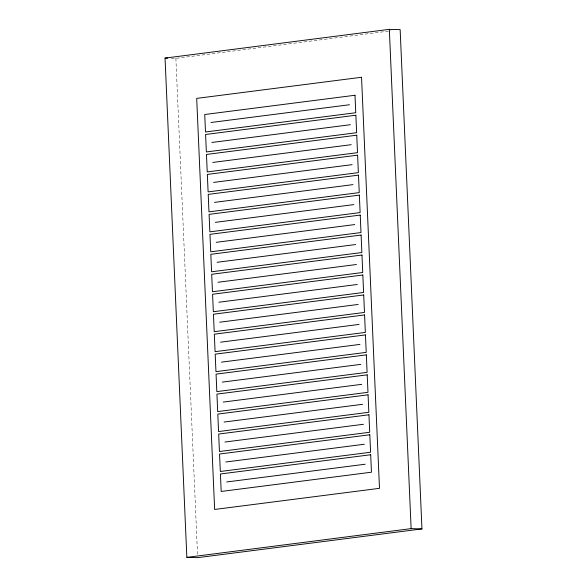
<?xml version="1.0" encoding="UTF-8"?>
<svg xmlns="http://www.w3.org/2000/svg" width="587" height="587" viewBox="0 0 587 587"><rect width="100%" height="100%" fill="white"/><g stroke="black" fill="none" stroke-linecap="round" stroke-linejoin="round"><path stroke-width="0.44" stroke-dasharray="2.94 2.2" d="M171.36 58.26L175.873 58.377L391.067 30.795M175.873 58.377L197.548 554.898"/><path stroke-width="0.88" d="M165.05 58.091L389.328 29.35L400.151 29.636L421.95 528.909L197.672 557.65L186.849 557.364L165.05 58.091L167.757 58.164M210.997 122.492L349.492 104.743M211.87 142.465L350.358 124.715M212.743 162.438L351.231 144.688M213.617 182.403L352.105 164.661M214.482 202.376L352.978 184.626M215.356 222.348L353.851 204.599M216.229 242.321L354.724 224.572M217.102 262.286L355.59 244.544M217.975 282.259L356.463 264.51M218.848 302.232L357.336 284.482M219.714 322.204L358.209 304.455M220.587 342.177L359.083 324.428M221.46 362.142L359.956 344.4M222.334 382.115L360.822 364.366M223.207 402.088L361.695 384.338M224.08 422.06L362.568 404.311M224.946 442.026L363.441 424.284M225.819 461.998L364.314 444.249M226.692 481.971L365.187 464.222M186.849 557.364L411.127 528.623L421.95 528.909M389.328 29.35L411.127 528.623M361.541 77.264L196.696 98.389L214.644 509.457L379.488 488.333L361.541 77.264M354.996 95.255L204.731 114.509L205.494 131.987L355.759 112.726L354.996 95.255M355.869 115.221L205.597 134.482L206.36 151.952L356.632 132.699L355.869 115.221M356.742 135.193L206.47 154.454L207.233 171.925L357.505 152.671L356.742 135.193M357.608 155.166L207.343 174.42L208.106 191.898L358.371 172.644L357.608 155.166M358.481 175.139L208.216 194.392L208.979 211.87L359.244 192.609L358.481 175.139M359.354 195.111L209.089 214.365L209.852 231.843L360.117 212.582L359.354 195.111M360.227 215.077L209.963 234.338L210.726 251.808L360.99 232.555L360.227 215.077M361.1 235.049L210.828 254.303L211.591 271.781L361.863 252.527L361.1 235.049M361.974 255.022L211.702 274.276L212.465 291.754L362.737 272.493L361.974 255.022M362.839 274.995L212.575 294.248L213.338 311.726L363.602 292.465L362.839 274.995M363.713 294.96L213.448 314.221L214.211 331.692L364.476 312.438L363.713 294.96M364.586 314.933L214.321 334.194L215.084 351.664L365.349 332.411L364.586 314.933M365.459 334.906L215.194 354.159L215.957 371.637L366.222 352.376L365.459 334.906M366.332 354.878L216.067 374.132L216.823 391.61L367.095 372.349L366.332 354.878M367.205 374.844L216.933 394.104L217.696 411.575L367.968 392.321L367.205 374.844M368.071 394.816L217.806 414.077L218.569 431.548L368.834 412.294L368.071 394.816M368.944 414.789L218.68 434.042L219.443 451.52L369.707 432.267L368.944 414.789M369.817 434.762L219.553 454.015L220.316 471.493L370.58 452.232L369.817 434.762M370.69 454.734L220.426 473.988L221.189 491.458L371.454 472.205L370.69 454.734"/></g></svg>
